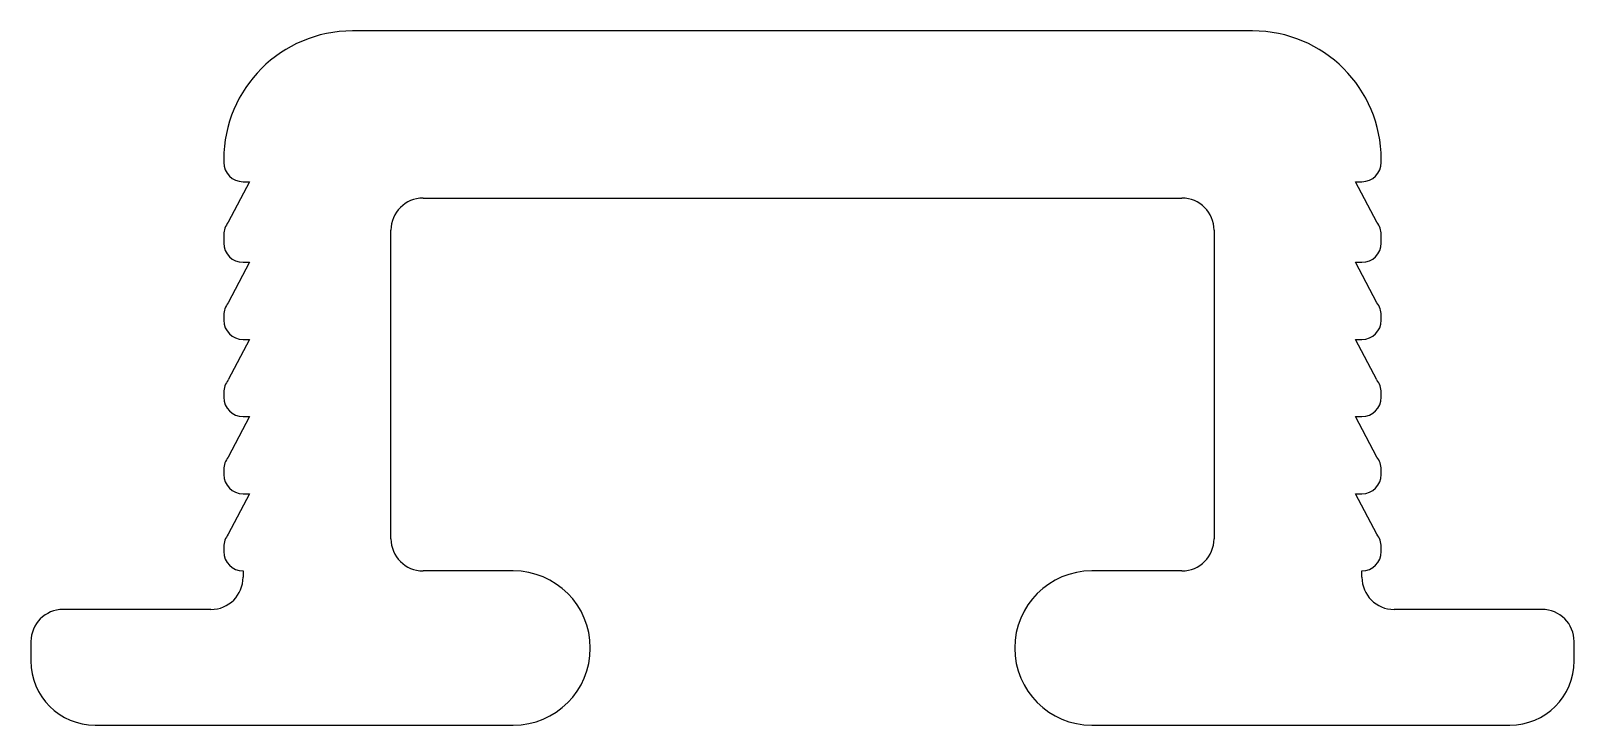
# Model space of a CAD drawing. Extents: x 638.5 to 650.5, y 585.5 to 590.9.
import ezdxf

# ---------------------------------------------------------------- set-up
doc = ezdxf.new("R2010")
doc.units = 0
doc.layers.get('0').update_dxf_attribs({"linetype": 'CONTINUOUS'})

msp = doc.modelspace()

# ---------------------------------------------------------------- linework, layer by layer
at = {"linetype": 'BYBLOCK'}
for p, q in [((647.959, 590.899), (640.959, 590.899)), ((639.959, 589.899), (639.959, 589.876)), ((648.959, 589.876), (648.959, 589.899)), ((640.159, 589.726), (639.994, 589.411)), ((640.109, 589.726), (640.159, 589.726)), ((648.924, 589.411), (648.759, 589.726)), ((648.759, 589.726), (648.809, 589.726)), ((641.509, 589.599), (647.409, 589.599)), ((641.259, 586.949), (641.259, 589.349)), ((647.659, 589.349), (647.659, 586.949)), ((639.959, 589.314), (639.959, 589.249)), ((648.959, 589.249), (648.959, 589.314)), ((640.159, 589.099), (639.994, 588.784)), ((640.109, 589.099), (640.159, 589.099)), ((648.924, 588.784), (648.759, 589.099)), ((648.759, 589.099), (648.809, 589.099)), ((639.959, 588.687), (639.959, 588.649)), ((648.959, 588.649), (648.959, 588.687)), ((640.159, 588.499), (639.994, 588.184)), ((640.109, 588.499), (640.159, 588.499)), ((648.924, 588.184), (648.759, 588.499)), ((648.759, 588.499), (648.809, 588.499)), ((639.959, 588.087), (639.959, 588.049)), ((648.959, 588.049), (648.959, 588.087)), ((640.159, 587.899), (639.994, 587.584)), ((640.109, 587.899), (640.159, 587.899)), ((648.924, 587.584), (648.759, 587.899)), ((648.759, 587.899), (648.809, 587.899)), ((639.959, 587.487), (639.959, 587.449)), ((648.959, 587.449), (648.959, 587.487)), ((640.159, 587.299), (639.994, 586.984)), ((640.109, 587.299), (640.159, 587.299)), ((648.924, 586.984), (648.759, 587.299)), ((648.759, 587.299), (648.809, 587.299)), ((639.959, 586.887), (639.959, 586.849)), ((648.959, 586.849), (648.959, 586.887)), ((640.109, 586.699), (640.109, 586.649)), ((642.209, 586.699), (641.509, 586.699)), ((647.409, 586.699), (646.709, 586.699)), ((648.809, 586.649), (648.809, 586.699)), ((639.859, 586.399), (638.709, 586.399)), ((650.209, 586.399), (649.059, 586.399)), ((638.459, 586.149), (638.459, 586.099)), ((638.459, 586.099), (638.459, 585.999)), ((650.459, 586.099), (650.459, 586.149)), ((650.459, 585.999), (650.459, 586.099)), ((638.959, 585.499), (642.209, 585.499)), ((646.709, 585.499), (649.959, 585.499))]:
    msp.add_line(p, q, dxfattribs=at)
for centre, radius, start, end in [((640.959, 589.899), 1, 90, 180), ((647.959, 589.899), 1, 0, 90), ((640.109, 589.876), 0.15, 180, 270), ((648.809, 589.876), 0.15, 270, 360), ((641.509, 589.349), 0.25, 90, 180), ((647.409, 589.349), 0.25, 0, 90), ((640.109, 589.314), 0.15, 139.9923, 180), ((648.809, 589.314), 0.15, 360, 40.0077), ((640.109, 589.249), 0.15, 180, 270), ((648.809, 589.249), 0.15, 270, 0), ((640.109, 588.687), 0.15, 139.9923, 180), ((648.809, 588.687), 0.15, 360, 40.0077), ((640.109, 588.649), 0.15, 180, 270), ((648.809, 588.649), 0.15, 270, 360), ((640.109, 588.087), 0.15, 139.9923, 180), ((648.809, 588.087), 0.15, 360, 40.0077), ((640.109, 588.049), 0.15, 180, 270), ((648.809, 588.049), 0.15, 270, 0), ((640.109, 587.487), 0.15, 139.9923, 180), ((648.809, 587.487), 0.15, 360, 40.0077), ((640.109, 587.449), 0.15, 180, 270), ((648.809, 587.449), 0.15, 270, 360), ((640.109, 586.887), 0.15, 139.9923, 180), ((641.509, 586.949), 0.25, 180, 270), ((647.409, 586.949), 0.25, 270, 0), ((648.809, 586.887), 0.15, 360, 40.0077), ((640.109, 586.849), 0.15, 180, 270), ((648.809, 586.849), 0.15, 270, 0), ((642.209, 586.099), 0.6, 0, 90), ((646.709, 586.099), 0.6, 90, 180), ((639.859, 586.649), 0.25, 270, 360), ((649.059, 586.649), 0.25, 180, 270), ((638.709, 586.149), 0.25, 90, 180), ((650.209, 586.149), 0.25, 0, 90), ((642.209, 586.099), 0.6, 270, 360), ((646.709, 586.099), 0.6, 180, 270), ((638.959, 585.999), 0.5, 180, 270), ((649.959, 585.999), 0.5, 270, 0)]:
    msp.add_arc(centre, radius, start, end, dxfattribs=at)

doc.saveas('drawing.dxf')
